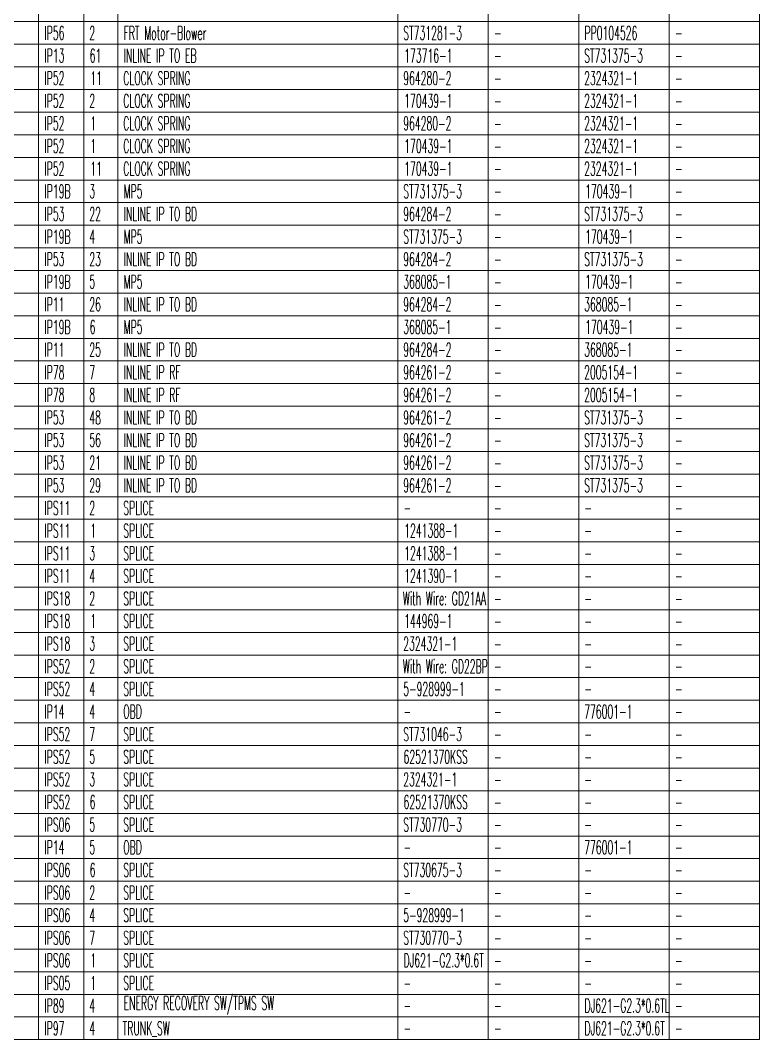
# Model space of a CAD drawing. Header units: inches. Extents: x 47316 to 59086, y 3141 to 11743.
# Drawn here: x 55591.2 to 55754.6, y 8425.2 to 8650.5 of the extents above; entities that cross this region are included whole.
import ezdxf

# ---------------------------------------------------------------- set-up
doc = ezdxf.new("R2010")
doc.units = ezdxf.units.IN
doc.header["$MEASUREMENT"] = 0
doc.styles.get("Standard").update_dxf_attribs({"font": ''})
doc.styles.get('Standard').set_extended_font_data('SimSun')

msp = doc.modelspace()

# ---------------------------------------------------------------- linework, layer by layer
at = {"color": 0, "linetype": 'Continuous', "lineweight": 15}
for p, q in [((55595.26, 8425.24), (55595.26, 8930.24)), ((55605.26, 8425.24), (55605.26, 8930.24)), ((55612.76, 8425.24), (55612.76, 8930.24)), ((55674.65, 8425.24), (55674.65, 8930.24)), ((55694.65, 8425.24), (55694.65, 8930.24)), ((55714.65, 8425.24), (55714.65, 8930.24)), ((55734.65, 8425.24), (55734.65, 8930.24)), ((55754.65, 8425.24), (55754.65, 8930.24)), ((55427.8, 8650.24), (55754.65, 8650.24)), ((55427.8, 8645.24), (55754.65, 8645.24)), ((55427.8, 8640.24), (55754.65, 8640.24)), ((55427.8, 8635.24), (55754.65, 8635.24)), ((55427.8, 8630.24), (55754.65, 8630.24)), ((55427.8, 8625.24), (55754.65, 8625.24)), ((55427.8, 8620.24), (55754.65, 8620.24)), ((55427.8, 8615.24), (55754.65, 8615.24)), ((55427.8, 8610.24), (55754.65, 8610.24)), ((55427.8, 8605.24), (55754.65, 8605.24)), ((55427.8, 8600.24), (55754.65, 8600.24)), ((55427.8, 8595.24), (55754.65, 8595.24)), ((55427.8, 8590.24), (55754.65, 8590.24)), ((55427.8, 8585.24), (55754.65, 8585.24)), ((55427.8, 8580.24), (55754.65, 8580.24)), ((55427.8, 8575.24), (55754.65, 8575.24)), ((55427.8, 8570.24), (55754.65, 8570.24)), ((55427.8, 8565.24), (55754.65, 8565.24)), ((55427.8, 8560.24), (55754.65, 8560.24)), ((55427.8, 8555.24), (55754.65, 8555.24)), ((55427.8, 8550.24), (55754.65, 8550.24)), ((55427.8, 8545.24), (55754.65, 8545.24)), ((55427.8, 8540.24), (55754.65, 8540.24)), ((55427.8, 8535.24), (55754.65, 8535.24)), ((55427.8, 8530.24), (55754.65, 8530.24)), ((55427.8, 8525.24), (55754.65, 8525.24)), ((55427.8, 8520.24), (55754.65, 8520.24)), ((55427.8, 8515.24), (55754.65, 8515.24)), ((55427.8, 8510.24), (55754.65, 8510.24)), ((55427.8, 8505.24), (55754.65, 8505.24)), ((55427.8, 8500.24), (55754.65, 8500.24)), ((55427.8, 8495.24), (55754.65, 8495.24)), ((55427.8, 8490.24), (55754.65, 8490.24)), ((55427.8, 8485.24), (55754.65, 8485.24)), ((55427.8, 8480.24), (55754.65, 8480.24)), ((55427.8, 8475.24), (55754.65, 8475.24)), ((55427.8, 8470.24), (55754.65, 8470.24)), ((55427.8, 8465.24), (55754.65, 8465.24)), ((55427.8, 8460.24), (55754.65, 8460.24)), ((55427.8, 8455.24), (55754.65, 8455.24)), ((55427.8, 8450.24), (55754.65, 8450.24)), ((55427.8, 8445.24), (55754.65, 8445.24)), ((55427.8, 8440.24), (55754.65, 8440.24)), ((55427.8, 8435.24), (55754.65, 8435.24)), ((55427.8, 8430.24), (55754.65, 8430.24)), ((55427.8, 8425.24), (55754.65, 8425.24))]:
    msp.add_line(p, q, dxfattribs=at)

# ---------------------------------------------------------------- texts
at = {"color": 7, "linetype": 'Continuous', "lineweight": 15, "char_height": 3, "attachment_point": 1}
for s, insert, width in [('\\Fromans.shx;\\W0.5000000000;\\T1.0000000000;\\o\\lIP56', (55596.54, 8649.24), 4.9286), ('\\Fromans.shx;\\W0.5000000000;\\T1.0000000000;\\o\\l2', (55606.47, 8649.24), 1.4286), ('\\Fromans.shx;\\W0.5000000000;\\T1.0000000000;\\o\\lFRT Motor-Blower', (55614.04, 8649.24), 20.7143), ('\\Fromans.shx;\\W0.5000000000;\\T1.0000000000;\\o\\lST731281-3', (55675.86, 8649.24), 14.4286), ('\\Fromans.shx;\\W0.5000000000;\\T1.0000000000;\\o\\lPP0104526', (55715.93, 8649.24), 13), ('\\Fromans.shx;\\W0.5000000000;\\T1.0000000000;\\o\\l-', (55695.93, 8649.24), 1.8571), ('\\Fromans.shx;\\W0.5000000000;\\T1.0000000000;\\o\\l-', (55735.93, 8649.24), 1.8571), ('\\Fromans.shx;\\W0.5000000000;\\T1.0000000000;\\o\\lIP13', (55596.54, 8644.24), 4.9286), ('\\Fromans.shx;\\W0.5000000000;\\T1.0000000000;\\o\\l61', (55606.54, 8644.24), 2.8571), ('\\Fromans.shx;\\W0.5000000000;\\T1.0000000000;\\o\\lINLINE IP TO EB', (55614.04, 8644.24), 19), ('\\Fromans.shx;\\W0.5000000000;\\T1.0000000000;\\o\\l173716-1', (55676.08, 8644.24), 11.8571), ('\\Fromans.shx;\\W0.5000000000;\\T1.0000000000;\\o\\lST731375-3', (55715.86, 8644.24), 14.4286), ('\\Fromans.shx;\\W0.5000000000;\\T1.0000000000;\\o\\l-', (55695.93, 8644.24), 1.8571), ('\\Fromans.shx;\\W0.5000000000;\\T1.0000000000;\\o\\l-', (55735.93, 8644.24), 1.8571), ('\\Fromans.shx;\\W0.5000000000;\\T1.0000000000;\\o\\lIP52', (55596.54, 8639.24), 4.9286), ('\\Fromans.shx;\\W0.5000000000;\\T1.0000000000;\\o\\l11', (55606.69, 8639.24), 2.8571), ('\\Fromans.shx;\\W0.5000000000;\\T1.0000000000;\\o\\lCLOCK SPRING', (55613.97, 8639.24), 16.8571), ('\\Fromans.shx;\\W0.5000000000;\\T1.0000000000;\\o\\l964280-2', (55675.86, 8639.24), 11.8571), ('\\Fromans.shx;\\W0.5000000000;\\T1.0000000000;\\o\\l-', (55695.93, 8639.24), 1.8571), ('\\Fromans.shx;\\W0.5000000000;\\T1.0000000000;\\o\\l2324321-1', (55715.86, 8639.24), 13.2857), ('\\Fromans.shx;\\W0.5000000000;\\T1.0000000000;\\o\\l-', (55735.93, 8639.24), 1.8571), ('\\Fromans.shx;\\W0.5000000000;\\T1.0000000000;\\o\\lIP52', (55596.54, 8634.24), 4.9286), ('\\Fromans.shx;\\W0.5000000000;\\T1.0000000000;\\o\\l2', (55606.47, 8634.24), 1.4286), ('\\Fromans.shx;\\W0.5000000000;\\T1.0000000000;\\o\\lCLOCK SPRING', (55613.97, 8634.24), 16.8571), ('\\Fromans.shx;\\W0.5000000000;\\T1.0000000000;\\o\\l170439-1', (55676.08, 8634.24), 11.8571), ('\\Fromans.shx;\\W0.5000000000;\\T1.0000000000;\\o\\l2324321-1', (55715.86, 8634.24), 13.2857), ('\\Fromans.shx;\\W0.5000000000;\\T1.0000000000;\\o\\l-', (55695.93, 8634.24), 1.8571), ('\\Fromans.shx;\\W0.5000000000;\\T1.0000000000;\\o\\l-', (55735.93, 8634.24), 1.8571), ('\\Fromans.shx;\\W0.5000000000;\\T1.0000000000;\\o\\lIP52', (55596.54, 8629.24), 4.9286), ('\\Fromans.shx;\\W0.5000000000;\\T1.0000000000;\\o\\l1', (55606.69, 8629.24), 1.4286), ('\\Fromans.shx;\\W0.5000000000;\\T1.0000000000;\\o\\lCLOCK SPRING', (55613.97, 8629.24), 16.8571), ('\\Fromans.shx;\\W0.5000000000;\\T1.0000000000;\\o\\l964280-2', (55675.86, 8629.24), 11.8571), ('\\Fromans.shx;\\W0.5000000000;\\T1.0000000000;\\o\\l2324321-1', (55715.86, 8629.24), 13.2857), ('\\Fromans.shx;\\W0.5000000000;\\T1.0000000000;\\o\\l-', (55695.93, 8629.24), 1.8571), ('\\Fromans.shx;\\W0.5000000000;\\T1.0000000000;\\o\\l-', (55735.93, 8629.24), 1.8571), ('\\Fromans.shx;\\W0.5000000000;\\T1.0000000000;\\o\\lIP52', (55596.54, 8624.24), 4.9286), ('\\Fromans.shx;\\W0.5000000000;\\T1.0000000000;\\o\\l1', (55606.69, 8624.24), 1.4286), ('\\Fromans.shx;\\W0.5000000000;\\T1.0000000000;\\o\\lCLOCK SPRING', (55613.97, 8624.24), 16.8571), ('\\Fromans.shx;\\W0.5000000000;\\T1.0000000000;\\o\\l170439-1', (55676.08, 8624.24), 11.8571), ('\\Fromans.shx;\\W0.5000000000;\\T1.0000000000;\\o\\l2324321-1', (55715.86, 8624.24), 13.2857), ('\\Fromans.shx;\\W0.5000000000;\\T1.0000000000;\\o\\l-', (55695.93, 8624.24), 1.8571), ('\\Fromans.shx;\\W0.5000000000;\\T1.0000000000;\\o\\l-', (55735.93, 8624.24), 1.8571), ('\\Fromans.shx;\\W0.5000000000;\\T1.0000000000;\\o\\lIP52', (55596.54, 8619.24), 4.9286), ('\\Fromans.shx;\\W0.5000000000;\\T1.0000000000;\\o\\l11', (55606.69, 8619.24), 2.8571), ('\\Fromans.shx;\\W0.5000000000;\\T1.0000000000;\\o\\lCLOCK SPRING', (55613.97, 8619.24), 16.8571), ('\\Fromans.shx;\\W0.5000000000;\\T1.0000000000;\\o\\l170439-1', (55676.08, 8619.24), 11.8571), ('\\Fromans.shx;\\W0.5000000000;\\T1.0000000000;\\o\\l-', (55695.93, 8619.24), 1.8571), ('\\Fromans.shx;\\W0.5000000000;\\T1.0000000000;\\o\\l2324321-1', (55715.86, 8619.24), 13.2857), ('\\Fromans.shx;\\W0.5000000000;\\T1.0000000000;\\o\\l-', (55735.93, 8619.24), 1.8571), ('\\Fromans.shx;\\W0.5000000000;\\T1.0000000000;\\o\\lIP19B', (55596.54, 8614.24), 6.4286), ('\\Fromans.shx;\\W0.5000000000;\\T1.0000000000;\\o\\l3', (55606.47, 8614.24), 1.4286), ('\\Fromans.shx;\\W0.5000000000;\\T1.0000000000;\\o\\lMP5', (55614.04, 8614.24), 4.6429), ('\\Fromans.shx;\\W0.5000000000;\\T1.0000000000;\\o\\lST731375-3', (55675.86, 8614.24), 14.4286), ('\\Fromans.shx;\\W0.5000000000;\\T1.0000000000;\\o\\l170439-1', (55716.08, 8614.24), 11.8571), ('\\Fromans.shx;\\W0.5000000000;\\T1.0000000000;\\o\\l-', (55695.93, 8614.24), 1.8571), ('\\Fromans.shx;\\W0.5000000000;\\T1.0000000000;\\o\\l-', (55735.93, 8614.24), 1.8571), ('\\Fromans.shx;\\W0.5000000000;\\T1.0000000000;\\o\\lIP53', (55596.54, 8609.24), 4.9286), ('\\Fromans.shx;\\W0.5000000000;\\T1.0000000000;\\o\\l22', (55606.47, 8609.24), 2.8571), ('\\Fromans.shx;\\W0.5000000000;\\T1.0000000000;\\o\\lINLINE IP TO BD', (55614.04, 8609.24), 19.1429), ('\\Fromans.shx;\\W0.5000000000;\\T1.0000000000;\\o\\l964284-2', (55675.86, 8609.24), 11.8571), ('\\Fromans.shx;\\W0.5000000000;\\T1.0000000000;\\o\\lST731375-3', (55715.86, 8609.24), 14.4286), ('\\Fromans.shx;\\W0.5000000000;\\T1.0000000000;\\o\\l-', (55695.93, 8609.24), 1.8571), ('\\Fromans.shx;\\W0.5000000000;\\T1.0000000000;\\o\\l-', (55735.93, 8609.24), 1.8571), ('\\Fromans.shx;\\W0.5000000000;\\T1.0000000000;\\o\\lIP19B', (55596.54, 8604.24), 6.4286), ('\\Fromans.shx;\\W0.5000000000;\\T1.0000000000;\\o\\l4', (55606.47, 8604.24), 1.4286), ('\\Fromans.shx;\\W0.5000000000;\\T1.0000000000;\\o\\lMP5', (55614.04, 8604.24), 4.6429), ('\\Fromans.shx;\\W0.5000000000;\\T1.0000000000;\\o\\lST731375-3', (55675.86, 8604.24), 14.4286), ('\\Fromans.shx;\\W0.5000000000;\\T1.0000000000;\\o\\l170439-1', (55716.08, 8604.24), 11.8571), ('\\Fromans.shx;\\W0.5000000000;\\T1.0000000000;\\o\\l-', (55695.93, 8604.24), 1.8571), ('\\Fromans.shx;\\W0.5000000000;\\T1.0000000000;\\o\\l-', (55735.93, 8604.24), 1.8571), ('\\Fromans.shx;\\W0.5000000000;\\T1.0000000000;\\o\\lIP53', (55596.54, 8599.24), 4.9286), ('\\Fromans.shx;\\W0.5000000000;\\T1.0000000000;\\o\\l23', (55606.47, 8599.24), 2.8571), ('\\Fromans.shx;\\W0.5000000000;\\T1.0000000000;\\o\\lINLINE IP TO BD', (55614.04, 8599.24), 19.1429), ('\\Fromans.shx;\\W0.5000000000;\\T1.0000000000;\\o\\l964284-2', (55675.86, 8599.24), 11.8571), ('\\Fromans.shx;\\W0.5000000000;\\T1.0000000000;\\o\\lST731375-3', (55715.86, 8599.24), 14.4286), ('\\Fromans.shx;\\W0.5000000000;\\T1.0000000000;\\o\\l-', (55695.93, 8599.24), 1.8571), ('\\Fromans.shx;\\W0.5000000000;\\T1.0000000000;\\o\\l-', (55735.93, 8599.24), 1.8571), ('\\Fromans.shx;\\W0.5000000000;\\T1.0000000000;\\o\\lIP19B', (55596.54, 8594.24), 6.4286), ('\\Fromans.shx;\\W0.5000000000;\\T1.0000000000;\\o\\l5', (55606.47, 8594.24), 1.4286), ('\\Fromans.shx;\\W0.5000000000;\\T1.0000000000;\\o\\lMP5', (55614.04, 8594.24), 4.6429), ('\\Fromans.shx;\\W0.5000000000;\\T1.0000000000;\\o\\l368085-1', (55675.86, 8594.24), 11.8571), ('\\Fromans.shx;\\W0.5000000000;\\T1.0000000000;\\o\\l-', (55695.93, 8594.24), 1.8571), ('\\Fromans.shx;\\W0.5000000000;\\T1.0000000000;\\o\\l170439-1', (55716.08, 8594.24), 11.8571), ('\\Fromans.shx;\\W0.5000000000;\\T1.0000000000;\\o\\l-', (55735.93, 8594.24), 1.8571), ('\\Fromans.shx;\\W0.5000000000;\\T1.0000000000;\\o\\lIP11', (55596.54, 8589.24), 4.9286), ('\\Fromans.shx;\\W0.5000000000;\\T1.0000000000;\\o\\l26', (55606.47, 8589.24), 2.8571), ('\\Fromans.shx;\\W0.5000000000;\\T1.0000000000;\\o\\lINLINE IP TO BD', (55614.04, 8589.24), 19.1429), ('\\Fromans.shx;\\W0.5000000000;\\T1.0000000000;\\o\\l964284-2', (55675.86, 8589.24), 11.8571), ('\\Fromans.shx;\\W0.5000000000;\\T1.0000000000;\\o\\l368085-1', (55715.86, 8589.24), 11.8571), ('\\Fromans.shx;\\W0.5000000000;\\T1.0000000000;\\o\\l-', (55695.93, 8589.24), 1.8571), ('\\Fromans.shx;\\W0.5000000000;\\T1.0000000000;\\o\\l-', (55735.93, 8589.24), 1.8571), ('\\Fromans.shx;\\W0.5000000000;\\T1.0000000000;\\o\\lIP19B', (55596.54, 8584.24), 6.4286), ('\\Fromans.shx;\\W0.5000000000;\\T1.0000000000;\\o\\l6', (55606.54, 8584.24), 1.4286), ('\\Fromans.shx;\\W0.5000000000;\\T1.0000000000;\\o\\lMP5', (55614.04, 8584.24), 4.6429), ('\\Fromans.shx;\\W0.5000000000;\\T1.0000000000;\\o\\l368085-1', (55675.86, 8584.24), 11.8571), ('\\Fromans.shx;\\W0.5000000000;\\T1.0000000000;\\o\\l170439-1', (55716.08, 8584.24), 11.8571), ('\\Fromans.shx;\\W0.5000000000;\\T1.0000000000;\\o\\l-', (55695.93, 8584.24), 1.8571), ('\\Fromans.shx;\\W0.5000000000;\\T1.0000000000;\\o\\l-', (55735.93, 8584.24), 1.8571), ('\\Fromans.shx;\\W0.5000000000;\\T1.0000000000;\\o\\lIP11', (55596.54, 8579.24), 4.9286), ('\\Fromans.shx;\\W0.5000000000;\\T1.0000000000;\\o\\l25', (55606.47, 8579.24), 2.8571), ('\\Fromans.shx;\\W0.5000000000;\\T1.0000000000;\\o\\lINLINE IP TO BD', (55614.04, 8579.24), 19.1429), ('\\Fromans.shx;\\W0.5000000000;\\T1.0000000000;\\o\\l964284-2', (55675.86, 8579.24), 11.8571), ('\\Fromans.shx;\\W0.5000000000;\\T1.0000000000;\\o\\l368085-1', (55715.86, 8579.24), 11.8571), ('\\Fromans.shx;\\W0.5000000000;\\T1.0000000000;\\o\\l-', (55695.93, 8579.24), 1.8571), ('\\Fromans.shx;\\W0.5000000000;\\T1.0000000000;\\o\\l-', (55735.93, 8579.24), 1.8571), ('\\Fromans.shx;\\W0.5000000000;\\T1.0000000000;\\o\\lIP78', (55596.54, 8574.24), 4.9286), ('\\Fromans.shx;\\W0.5000000000;\\T1.0000000000;\\o\\l7', (55606.47, 8574.24), 1.4286), ('\\Fromans.shx;\\W0.5000000000;\\T1.0000000000;\\o\\lINLINE IP RF', (55614.04, 8574.24), 14.7143), ('\\Fromans.shx;\\W0.5000000000;\\T1.0000000000;\\o\\l964261-2', (55675.86, 8574.24), 11.8571), ('\\Fromans.shx;\\W0.5000000000;\\T1.0000000000;\\o\\l-', (55695.93, 8574.24), 1.8571), ('\\Fromans.shx;\\W0.5000000000;\\T1.0000000000;\\o\\l2005154-1', (55715.86, 8574.24), 13.2857), ('\\Fromans.shx;\\W0.5000000000;\\T1.0000000000;\\o\\l-', (55735.93, 8574.24), 1.8571), ('\\Fromans.shx;\\W0.5000000000;\\T1.0000000000;\\o\\lIP78', (55596.54, 8569.24), 4.9286), ('\\Fromans.shx;\\W0.5000000000;\\T1.0000000000;\\o\\l8', (55606.47, 8569.24), 1.4286), ('\\Fromans.shx;\\W0.5000000000;\\T1.0000000000;\\o\\lINLINE IP RF', (55614.04, 8569.24), 14.7143), ('\\Fromans.shx;\\W0.5000000000;\\T1.0000000000;\\o\\l964261-2', (55675.86, 8569.24), 11.8571), ('\\Fromans.shx;\\W0.5000000000;\\T1.0000000000;\\o\\l2005154-1', (55715.86, 8569.24), 13.2857), ('\\Fromans.shx;\\W0.5000000000;\\T1.0000000000;\\o\\l-', (55695.93, 8569.24), 1.8571), ('\\Fromans.shx;\\W0.5000000000;\\T1.0000000000;\\o\\l-', (55735.93, 8569.24), 1.8571), ('\\Fromans.shx;\\W0.5000000000;\\T1.0000000000;\\o\\lIP53', (55596.54, 8564.24), 4.9286), ('\\Fromans.shx;\\W0.5000000000;\\T1.0000000000;\\o\\l48', (55606.47, 8564.24), 2.8571), ('\\Fromans.shx;\\W0.5000000000;\\T1.0000000000;\\o\\lINLINE IP TO BD', (55614.04, 8564.24), 19.1429), ('\\Fromans.shx;\\W0.5000000000;\\T1.0000000000;\\o\\l964261-2', (55675.86, 8564.24), 11.8571), ('\\Fromans.shx;\\W0.5000000000;\\T1.0000000000;\\o\\lST731375-3', (55715.86, 8564.24), 14.4286), ('\\Fromans.shx;\\W0.5000000000;\\T1.0000000000;\\o\\l-', (55695.93, 8564.24), 1.8571), ('\\Fromans.shx;\\W0.5000000000;\\T1.0000000000;\\o\\l-', (55735.93, 8564.24), 1.8571), ('\\Fromans.shx;\\W0.5000000000;\\T1.0000000000;\\o\\lIP53', (55596.54, 8559.24), 4.9286), ('\\Fromans.shx;\\W0.5000000000;\\T1.0000000000;\\o\\l56', (55606.47, 8559.24), 2.8571), ('\\Fromans.shx;\\W0.5000000000;\\T1.0000000000;\\o\\lINLINE IP TO BD', (55614.04, 8559.24), 19.1429), ('\\Fromans.shx;\\W0.5000000000;\\T1.0000000000;\\o\\l964261-2', (55675.86, 8559.24), 11.8571), ('\\Fromans.shx;\\W0.5000000000;\\T1.0000000000;\\o\\lST731375-3', (55715.86, 8559.24), 14.4286), ('\\Fromans.shx;\\W0.5000000000;\\T1.0000000000;\\o\\l-', (55695.93, 8559.24), 1.8571), ('\\Fromans.shx;\\W0.5000000000;\\T1.0000000000;\\o\\l-', (55735.93, 8559.24), 1.8571), ('\\Fromans.shx;\\W0.5000000000;\\T1.0000000000;\\o\\lIP53', (55596.54, 8554.24), 4.9286), ('\\Fromans.shx;\\W0.5000000000;\\T1.0000000000;\\o\\l21', (55606.47, 8554.24), 2.8571), ('\\Fromans.shx;\\W0.5000000000;\\T1.0000000000;\\o\\lINLINE IP TO BD', (55614.04, 8554.24), 19.1429), ('\\Fromans.shx;\\W0.5000000000;\\T1.0000000000;\\o\\l964261-2', (55675.86, 8554.24), 11.8571), ('\\Fromans.shx;\\W0.5000000000;\\T1.0000000000;\\o\\lST731375-3', (55715.86, 8554.24), 14.4286), ('\\Fromans.shx;\\W0.5000000000;\\T1.0000000000;\\o\\l-', (55695.93, 8554.24), 1.8571), ('\\Fromans.shx;\\W0.5000000000;\\T1.0000000000;\\o\\l-', (55735.93, 8554.24), 1.8571), ('\\Fromans.shx;\\W0.5000000000;\\T1.0000000000;\\o\\lIP53', (55596.54, 8549.24), 4.9286), ('\\Fromans.shx;\\W0.5000000000;\\T1.0000000000;\\o\\l29', (55606.47, 8549.24), 2.8571), ('\\Fromans.shx;\\W0.5000000000;\\T1.0000000000;\\o\\lINLINE IP TO BD', (55614.04, 8549.24), 19.1429), ('\\Fromans.shx;\\W0.5000000000;\\T1.0000000000;\\o\\l964261-2', (55675.86, 8549.24), 11.8571), ('\\Fromans.shx;\\W0.5000000000;\\T1.0000000000;\\o\\l-', (55695.93, 8549.24), 1.8571), ('\\Fromans.shx;\\W0.5000000000;\\T1.0000000000;\\o\\lST731375-3', (55715.86, 8549.24), 14.4286), ('\\Fromans.shx;\\W0.5000000000;\\T1.0000000000;\\o\\l-', (55735.93, 8549.24), 1.8571), ('\\Fromans.shx;\\W0.5000000000;\\T1.0000000000;\\o\\lIPS11', (55596.54, 8544.24), 6.3571), ('\\Fromans.shx;\\W0.5000000000;\\T1.0000000000;\\o\\l2', (55606.47, 8544.24), 1.4286), ('\\Fromans.shx;\\W0.5000000000;\\T1.0000000000;\\o\\lSPLICE', (55613.97, 8544.24), 7.5714), ('\\Fromans.shx;\\W0.5000000000;\\T1.0000000000;\\o\\l-', (55675.93, 8544.24), 1.8571), ('\\Fromans.shx;\\W0.5000000000;\\T1.0000000000;\\o\\l-', (55695.93, 8544.24), 1.8571), ('\\Fromans.shx;\\W0.5000000000;\\T1.0000000000;\\o\\l-', (55715.93, 8544.24), 1.8571), ('\\Fromans.shx;\\W0.5000000000;\\T1.0000000000;\\o\\l-', (55735.93, 8544.24), 1.8571), ('\\Fromans.shx;\\W0.5000000000;\\T1.0000000000;\\o\\lIPS11', (55596.54, 8539.24), 6.3571), ('\\Fromans.shx;\\W0.5000000000;\\T1.0000000000;\\o\\l1', (55606.69, 8539.24), 1.4286), ('\\Fromans.shx;\\W0.5000000000;\\T1.0000000000;\\o\\lSPLICE', (55613.97, 8539.24), 7.5714), ('\\Fromans.shx;\\W0.5000000000;\\T1.0000000000;\\o\\l1241388-1', (55676.08, 8539.24), 13.2857), ('\\Fromans.shx;\\W0.5000000000;\\T1.0000000000;\\o\\l-', (55695.93, 8539.24), 1.8571), ('\\Fromans.shx;\\W0.5000000000;\\T1.0000000000;\\o\\l-', (55715.93, 8539.24), 1.8571), ('\\Fromans.shx;\\W0.5000000000;\\T1.0000000000;\\o\\l-', (55735.93, 8539.24), 1.8571), ('\\Fromans.shx;\\W0.5000000000;\\T1.0000000000;\\o\\lIPS11', (55596.54, 8534.24), 6.3571), ('\\Fromans.shx;\\W0.5000000000;\\T1.0000000000;\\o\\l3', (55606.47, 8534.24), 1.4286), ('\\Fromans.shx;\\W0.5000000000;\\T1.0000000000;\\o\\lSPLICE', (55613.97, 8534.24), 7.5714), ('\\Fromans.shx;\\W0.5000000000;\\T1.0000000000;\\o\\l1241388-1', (55676.08, 8534.24), 13.2857), ('\\Fromans.shx;\\W0.5000000000;\\T1.0000000000;\\o\\l-', (55695.93, 8534.24), 1.8571), ('\\Fromans.shx;\\W0.5000000000;\\T1.0000000000;\\o\\l-', (55715.93, 8534.24), 1.8571), ('\\Fromans.shx;\\W0.5000000000;\\T1.0000000000;\\o\\l-', (55735.93, 8534.24), 1.8571), ('\\Fromans.shx;\\W0.5000000000;\\T1.0000000000;\\o\\lIPS11', (55596.54, 8529.24), 6.3571), ('\\Fromans.shx;\\W0.5000000000;\\T1.0000000000;\\o\\l4', (55606.47, 8529.24), 1.4286), ('\\Fromans.shx;\\W0.5000000000;\\T1.0000000000;\\o\\lSPLICE', (55613.97, 8529.24), 7.5714), ('\\Fromans.shx;\\W0.5000000000;\\T1.0000000000;\\o\\l1241390-1', (55676.08, 8529.24), 13.2857), ('\\Fromans.shx;\\W0.5000000000;\\T1.0000000000;\\o\\l-', (55695.93, 8529.24), 1.8571), ('\\Fromans.shx;\\W0.5000000000;\\T1.0000000000;\\o\\l-', (55715.93, 8529.24), 1.8571), ('\\Fromans.shx;\\W0.5000000000;\\T1.0000000000;\\o\\l-', (55735.93, 8529.24), 1.8571), ('\\Fromans.shx;\\W0.5000000000;\\T1.0000000000;\\o\\lIPS18', (55596.54, 8524.24), 6.3571), ('\\Fromans.shx;\\W0.5000000000;\\T1.0000000000;\\o\\l2', (55606.47, 8524.24), 1.4286), ('\\Fromans.shx;\\W0.5000000000;\\T1.0000000000;\\o\\lSPLICE', (55613.97, 8524.24), 7.5714), ('\\Fromans.shx;\\W0.5000000000;\\T1.0000000000;\\o\\lWith Wire: GD21AA', (55675.79, 8524.24), 21.1429), ('\\Fromans.shx;\\W0.5000000000;\\T1.0000000000;\\o\\l-', (55695.93, 8524.24), 1.8571), ('\\Fromans.shx;\\W0.5000000000;\\T1.0000000000;\\o\\l-', (55715.93, 8524.24), 1.8571), ('\\Fromans.shx;\\W0.5000000000;\\T1.0000000000;\\o\\l-', (55735.93, 8524.24), 1.8571), ('\\Fromans.shx;\\W0.5000000000;\\T1.0000000000;\\o\\lIPS18', (55596.54, 8519.24), 6.3571), ('\\Fromans.shx;\\W0.5000000000;\\T1.0000000000;\\o\\l1', (55606.69, 8519.24), 1.4286), ('\\Fromans.shx;\\W0.5000000000;\\T1.0000000000;\\o\\lSPLICE', (55613.97, 8519.24), 7.5714), ('\\Fromans.shx;\\W0.5000000000;\\T1.0000000000;\\o\\l144969-1', (55676.08, 8519.24), 11.8571), ('\\Fromans.shx;\\W0.5000000000;\\T1.0000000000;\\o\\l-', (55695.93, 8519.24), 1.8571), ('\\Fromans.shx;\\W0.5000000000;\\T1.0000000000;\\o\\l-', (55715.93, 8519.24), 1.8571), ('\\Fromans.shx;\\W0.5000000000;\\T1.0000000000;\\o\\l-', (55735.93, 8519.24), 1.8571), ('\\Fromans.shx;\\W0.5000000000;\\T1.0000000000;\\o\\lIPS18', (55596.54, 8514.24), 6.3571), ('\\Fromans.shx;\\W0.5000000000;\\T1.0000000000;\\o\\l3', (55606.47, 8514.24), 1.4286), ('\\Fromans.shx;\\W0.5000000000;\\T1.0000000000;\\o\\lSPLICE', (55613.97, 8514.24), 7.5714), ('\\Fromans.shx;\\W0.5000000000;\\T1.0000000000;\\o\\l2324321-1', (55675.86, 8514.24), 13.2857), ('\\Fromans.shx;\\W0.5000000000;\\T1.0000000000;\\o\\l-', (55695.93, 8514.24), 1.8571), ('\\Fromans.shx;\\W0.5000000000;\\T1.0000000000;\\o\\l-', (55715.93, 8514.24), 1.8571), ('\\Fromans.shx;\\W0.5000000000;\\T1.0000000000;\\o\\l-', (55735.93, 8514.24), 1.8571), ('\\Fromans.shx;\\W0.5000000000;\\T1.0000000000;\\o\\lIPS52', (55596.54, 8509.24), 6.3571), ('\\Fromans.shx;\\W0.5000000000;\\T1.0000000000;\\o\\l2', (55606.47, 8509.24), 1.4286), ('\\Fromans.shx;\\W0.5000000000;\\T1.0000000000;\\o\\lSPLICE', (55613.97, 8509.24), 7.5714), ('\\Fromans.shx;\\W0.5000000000;\\T1.0000000000;\\o\\lWith Wire: GD22BP', (55675.79, 8509.24), 21.5714), ('\\Fromans.shx;\\W0.5000000000;\\T1.0000000000;\\o\\l-', (55695.93, 8509.24), 1.8571), ('\\Fromans.shx;\\W0.5000000000;\\T1.0000000000;\\o\\l-', (55715.93, 8509.24), 1.8571), ('\\Fromans.shx;\\W0.5000000000;\\T1.0000000000;\\o\\l-', (55735.93, 8509.24), 1.8571), ('\\Fromans.shx;\\W0.5000000000;\\T1.0000000000;\\o\\lIPS52', (55596.54, 8504.24), 6.3571), ('\\Fromans.shx;\\W0.5000000000;\\T1.0000000000;\\o\\l4', (55606.47, 8504.24), 1.4286), ('\\Fromans.shx;\\W0.5000000000;\\T1.0000000000;\\o\\lSPLICE', (55613.97, 8504.24), 7.5714), ('\\Fromans.shx;\\W0.5000000000;\\T1.0000000000;\\o\\l5-928999-1', (55675.86, 8504.24), 15.1429), ('\\Fromans.shx;\\W0.5000000000;\\T1.0000000000;\\o\\l-', (55695.93, 8504.24), 1.8571), ('\\Fromans.shx;\\W0.5000000000;\\T1.0000000000;\\o\\l-', (55715.93, 8504.24), 1.8571), ('\\Fromans.shx;\\W0.5000000000;\\T1.0000000000;\\o\\l-', (55735.93, 8504.24), 1.8571), ('\\Fromans.shx;\\W0.5000000000;\\T1.0000000000;\\o\\lIP14', (55596.54, 8499.24), 4.9286), ('\\Fromans.shx;\\W0.5000000000;\\T1.0000000000;\\o\\l4', (55606.47, 8499.24), 1.4286), ('\\Fromans.shx;\\W0.5000000000;\\T1.0000000000;\\o\\lOBD', (55613.97, 8499.24), 4.5714), ('\\Fromans.shx;\\W0.5000000000;\\T1.0000000000;\\o\\l776001-1', (55715.86, 8499.24), 11.8571), ('\\Fromans.shx;\\W0.5000000000;\\T1.0000000000;\\o\\l-', (55675.93, 8499.24), 1.8571), ('\\Fromans.shx;\\W0.5000000000;\\T1.0000000000;\\o\\l-', (55695.93, 8499.24), 1.8571), ('\\Fromans.shx;\\W0.5000000000;\\T1.0000000000;\\o\\l-', (55735.93, 8499.24), 1.8571), ('\\Fromans.shx;\\W0.5000000000;\\T1.0000000000;\\o\\lIPS52', (55596.54, 8494.24), 6.3571), ('\\Fromans.shx;\\W0.5000000000;\\T1.0000000000;\\o\\l7', (55606.47, 8494.24), 1.4286), ('\\Fromans.shx;\\W0.5000000000;\\T1.0000000000;\\o\\lSPLICE', (55613.97, 8494.24), 7.5714), ('\\Fromans.shx;\\W0.5000000000;\\T1.0000000000;\\o\\lST731046-3', (55675.86, 8494.24), 14.4286), ('\\Fromans.shx;\\W0.5000000000;\\T1.0000000000;\\o\\l-', (55695.93, 8494.24), 1.8571), ('\\Fromans.shx;\\W0.5000000000;\\T1.0000000000;\\o\\l-', (55715.93, 8494.24), 1.8571), ('\\Fromans.shx;\\W0.5000000000;\\T1.0000000000;\\o\\l-', (55735.93, 8494.24), 1.8571), ('\\Fromans.shx;\\W0.5000000000;\\T1.0000000000;\\o\\lIPS52', (55596.54, 8489.24), 6.3571), ('\\Fromans.shx;\\W0.5000000000;\\T1.0000000000;\\o\\l5', (55606.47, 8489.24), 1.4286), ('\\Fromans.shx;\\W0.5000000000;\\T1.0000000000;\\o\\lSPLICE', (55613.97, 8489.24), 7.5714), ('\\Fromans.shx;\\W0.5000000000;\\T1.0000000000;\\o\\l62521370KSS', (55675.93, 8489.24), 15.7857), ('\\Fromans.shx;\\W0.5000000000;\\T1.0000000000;\\o\\l-', (55695.93, 8489.24), 1.8571), ('\\Fromans.shx;\\W0.5000000000;\\T1.0000000000;\\o\\l-', (55715.93, 8489.24), 1.8571), ('\\Fromans.shx;\\W0.5000000000;\\T1.0000000000;\\o\\l-', (55735.93, 8489.24), 1.8571), ('\\Fromans.shx;\\W0.5000000000;\\T1.0000000000;\\o\\lIPS52', (55596.54, 8484.24), 6.3571), ('\\Fromans.shx;\\W0.5000000000;\\T1.0000000000;\\o\\l3', (55606.47, 8484.24), 1.4286), ('\\Fromans.shx;\\W0.5000000000;\\T1.0000000000;\\o\\lSPLICE', (55613.97, 8484.24), 7.5714), ('\\Fromans.shx;\\W0.5000000000;\\T1.0000000000;\\o\\l2324321-1', (55675.86, 8484.24), 13.2857), ('\\Fromans.shx;\\W0.5000000000;\\T1.0000000000;\\o\\l-', (55695.93, 8484.24), 1.8571), ('\\Fromans.shx;\\W0.5000000000;\\T1.0000000000;\\o\\l-', (55715.93, 8484.24), 1.8571), ('\\Fromans.shx;\\W0.5000000000;\\T1.0000000000;\\o\\l-', (55735.93, 8484.24), 1.8571), ('\\Fromans.shx;\\W0.5000000000;\\T1.0000000000;\\o\\lIPS52', (55596.54, 8479.24), 6.3571), ('\\Fromans.shx;\\W0.5000000000;\\T1.0000000000;\\o\\l6', (55606.54, 8479.24), 1.4286), ('\\Fromans.shx;\\W0.5000000000;\\T1.0000000000;\\o\\lSPLICE', (55613.97, 8479.24), 7.5714), ('\\Fromans.shx;\\W0.5000000000;\\T1.0000000000;\\o\\l62521370KSS', (55675.93, 8479.24), 15.7857), ('\\Fromans.shx;\\W0.5000000000;\\T1.0000000000;\\o\\l-', (55695.93, 8479.24), 1.8571), ('\\Fromans.shx;\\W0.5000000000;\\T1.0000000000;\\o\\l-', (55715.93, 8479.24), 1.8571), ('\\Fromans.shx;\\W0.5000000000;\\T1.0000000000;\\o\\l-', (55735.93, 8479.24), 1.8571), ('\\Fromans.shx;\\W0.5000000000;\\T1.0000000000;\\o\\lIPS06', (55596.54, 8474.24), 6.3571), ('\\Fromans.shx;\\W0.5000000000;\\T1.0000000000;\\o\\l5', (55606.47, 8474.24), 1.4286), ('\\Fromans.shx;\\W0.5000000000;\\T1.0000000000;\\o\\lSPLICE', (55613.97, 8474.24), 7.5714), ('\\Fromans.shx;\\W0.5000000000;\\T1.0000000000;\\o\\lST730770-3', (55675.86, 8474.24), 14.4286), ('\\Fromans.shx;\\W0.5000000000;\\T1.0000000000;\\o\\l-', (55695.93, 8474.24), 1.8571), ('\\Fromans.shx;\\W0.5000000000;\\T1.0000000000;\\o\\l-', (55715.93, 8474.24), 1.8571), ('\\Fromans.shx;\\W0.5000000000;\\T1.0000000000;\\o\\l-', (55735.93, 8474.24), 1.8571), ('\\Fromans.shx;\\W0.5000000000;\\T1.0000000000;\\o\\lIP14', (55596.54, 8469.24), 4.9286), ('\\Fromans.shx;\\W0.5000000000;\\T1.0000000000;\\o\\l5', (55606.47, 8469.24), 1.4286), ('\\Fromans.shx;\\W0.5000000000;\\T1.0000000000;\\o\\lOBD', (55613.97, 8469.24), 4.5714), ('\\Fromans.shx;\\W0.5000000000;\\T1.0000000000;\\o\\l776001-1', (55715.86, 8469.24), 11.8571), ('\\Fromans.shx;\\W0.5000000000;\\T1.0000000000;\\o\\l-', (55675.93, 8469.24), 1.8571), ('\\Fromans.shx;\\W0.5000000000;\\T1.0000000000;\\o\\l-', (55695.93, 8469.24), 1.8571), ('\\Fromans.shx;\\W0.5000000000;\\T1.0000000000;\\o\\l-', (55735.93, 8469.24), 1.8571), ('\\Fromans.shx;\\W0.5000000000;\\T1.0000000000;\\o\\lIPS06', (55596.54, 8464.24), 6.3571), ('\\Fromans.shx;\\W0.5000000000;\\T1.0000000000;\\o\\l6', (55606.54, 8464.24), 1.4286), ('\\Fromans.shx;\\W0.5000000000;\\T1.0000000000;\\o\\lSPLICE', (55613.97, 8464.24), 7.5714), ('\\Fromans.shx;\\W0.5000000000;\\T1.0000000000;\\o\\lST730675-3', (55675.86, 8464.24), 14.4286), ('\\Fromans.shx;\\W0.5000000000;\\T1.0000000000;\\o\\l-', (55695.93, 8464.24), 1.8571), ('\\Fromans.shx;\\W0.5000000000;\\T1.0000000000;\\o\\l-', (55715.93, 8464.24), 1.8571), ('\\Fromans.shx;\\W0.5000000000;\\T1.0000000000;\\o\\l-', (55735.93, 8464.24), 1.8571), ('\\Fromans.shx;\\W0.5000000000;\\T1.0000000000;\\o\\lIPS06', (55596.54, 8459.24), 6.3571), ('\\Fromans.shx;\\W0.5000000000;\\T1.0000000000;\\o\\l2', (55606.47, 8459.24), 1.4286), ('\\Fromans.shx;\\W0.5000000000;\\T1.0000000000;\\o\\lSPLICE', (55613.97, 8459.24), 7.5714), ('\\Fromans.shx;\\W0.5000000000;\\T1.0000000000;\\o\\l-', (55675.93, 8459.24), 1.8571), ('\\Fromans.shx;\\W0.5000000000;\\T1.0000000000;\\o\\l-', (55695.93, 8459.24), 1.8571), ('\\Fromans.shx;\\W0.5000000000;\\T1.0000000000;\\o\\l-', (55715.93, 8459.24), 1.8571), ('\\Fromans.shx;\\W0.5000000000;\\T1.0000000000;\\o\\l-', (55735.93, 8459.24), 1.8571), ('\\Fromans.shx;\\W0.5000000000;\\T1.0000000000;\\o\\lIPS06', (55596.54, 8454.24), 6.3571), ('\\Fromans.shx;\\W0.5000000000;\\T1.0000000000;\\o\\l4', (55606.47, 8454.24), 1.4286), ('\\Fromans.shx;\\W0.5000000000;\\T1.0000000000;\\o\\lSPLICE', (55613.97, 8454.24), 7.5714), ('\\Fromans.shx;\\W0.5000000000;\\T1.0000000000;\\o\\l5-928999-1', (55675.86, 8454.24), 15.1429), ('\\Fromans.shx;\\W0.5000000000;\\T1.0000000000;\\o\\l-', (55695.93, 8454.24), 1.8571), ('\\Fromans.shx;\\W0.5000000000;\\T1.0000000000;\\o\\l-', (55715.93, 8454.24), 1.8571), ('\\Fromans.shx;\\W0.5000000000;\\T1.0000000000;\\o\\l-', (55735.93, 8454.24), 1.8571), ('\\Fromans.shx;\\W0.5000000000;\\T1.0000000000;\\o\\lIPS06', (55596.54, 8449.24), 6.3571), ('\\Fromans.shx;\\W0.5000000000;\\T1.0000000000;\\o\\l7', (55606.47, 8449.24), 1.4286), ('\\Fromans.shx;\\W0.5000000000;\\T1.0000000000;\\o\\lSPLICE', (55613.97, 8449.24), 7.5714), ('\\Fromans.shx;\\W0.5000000000;\\T1.0000000000;\\o\\lST730770-3', (55675.86, 8449.24), 14.4286), ('\\Fromans.shx;\\W0.5000000000;\\T1.0000000000;\\o\\l-', (55695.93, 8449.24), 1.8571), ('\\Fromans.shx;\\W0.5000000000;\\T1.0000000000;\\o\\l-', (55715.93, 8449.24), 1.8571), ('\\Fromans.shx;\\W0.5000000000;\\T1.0000000000;\\o\\l-', (55735.93, 8449.24), 1.8571), ('\\Fromans.shx;\\W0.5000000000;\\T1.0000000000;\\o\\lIPS06', (55596.54, 8444.24), 6.3571), ('\\Fromans.shx;\\W0.5000000000;\\T1.0000000000;\\o\\l1', (55606.69, 8444.24), 1.4286), ('\\Fromans.shx;\\W0.5000000000;\\T1.0000000000;\\o\\lSPLICE', (55613.97, 8444.24), 7.5714), ('\\Fromans.shx;\\W0.5000000000;\\T1.0000000000;\\o\\lDJ621-G2.3*0.6T', (55675.93, 8444.24), 19.7143), ('\\Fromans.shx;\\W0.5000000000;\\T1.0000000000;\\o\\l-', (55695.93, 8444.24), 1.8571), ('\\Fromans.shx;\\W0.5000000000;\\T1.0000000000;\\o\\l-', (55715.93, 8444.24), 1.8571), ('\\Fromans.shx;\\W0.5000000000;\\T1.0000000000;\\o\\l-', (55735.93, 8444.24), 1.8571), ('\\Fromans.shx;\\W0.5000000000;\\T1.0000000000;\\o\\lIPS05', (55596.54, 8439.24), 6.3571), ('\\Fromans.shx;\\W0.5000000000;\\T1.0000000000;\\o\\l1', (55606.69, 8439.24), 1.4286), ('\\Fromans.shx;\\W0.5000000000;\\T1.0000000000;\\o\\lSPLICE', (55613.97, 8439.24), 7.5714), ('\\Fromans.shx;\\W0.5000000000;\\T1.0000000000;\\o\\l-', (55675.93, 8439.24), 1.8571), ('\\Fromans.shx;\\W0.5000000000;\\T1.0000000000;\\o\\l-', (55695.93, 8439.24), 1.8571), ('\\Fromans.shx;\\W0.5000000000;\\T1.0000000000;\\o\\l-', (55715.93, 8439.24), 1.8571), ('\\Fromans.shx;\\W0.5000000000;\\T1.0000000000;\\o\\l-', (55735.93, 8439.24), 1.8571), ('\\Fromans.shx;\\W0.5000000000;\\T1.0000000000;\\o\\lENERGY RECOVERY SW/TPMS SW', (55614.04, 8434.81), 38.0714), ('\\Fromans.shx;\\W0.5000000000;\\T1.0000000000;\\o\\lIP89', (55596.54, 8434.24), 4.9286), ('\\Fromans.shx;\\W0.5000000000;\\T1.0000000000;\\o\\l4', (55606.47, 8434.24), 1.4286), ('\\Fromans.shx;\\W0.5000000000;\\T1.0000000000;\\o\\l-', (55675.93, 8434.24), 1.8571), ('\\Fromans.shx;\\W0.5000000000;\\T1.0000000000;\\o\\l-', (55695.93, 8434.24), 1.8571), ('\\Fromans.shx;\\W0.5000000000;\\T1.0000000000;\\o\\lDJ621-G2.3*0.6TL', (55715.93, 8434.24), 20.9286), ('\\Fromans.shx;\\W0.5000000000;\\T1.0000000000;\\o\\l-', (55735.93, 8434.24), 1.8571), ('\\Fromans.shx;\\W0.5000000000;\\T1.0000000000;\\o\\lIP97', (55596.54, 8429.24), 4.9286), ('\\Fromans.shx;\\W0.5000000000;\\T1.0000000000;\\o\\l4', (55606.47, 8429.24), 1.4286), ('\\Fromans.shx;\\W0.5000000000;\\T1.0000000000;\\o\\lTRUNK_SW', (55613.83, 8429.24), 12.1429), ('\\Fromans.shx;\\W0.5000000000;\\T1.0000000000;\\o\\lDJ621-G2.3*0.6T', (55715.93, 8429.24), 19.7143), ('\\Fromans.shx;\\W0.5000000000;\\T1.0000000000;\\o\\l-', (55675.93, 8429.24), 1.8571), ('\\Fromans.shx;\\W0.5000000000;\\T1.0000000000;\\o\\l-', (55695.93, 8429.24), 1.8571), ('\\Fromans.shx;\\W0.5000000000;\\T1.0000000000;\\o\\l-', (55735.93, 8429.24), 1.8571)]:
    msp.add_mtext(s, dxfattribs=dict(at, insert=insert, width=width))

doc.saveas('drawing.dxf')
